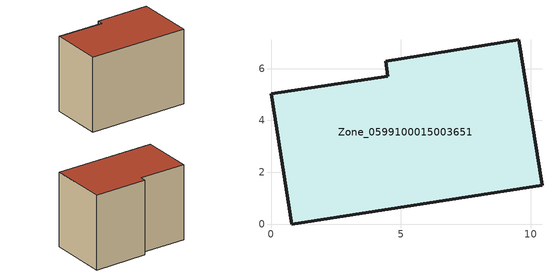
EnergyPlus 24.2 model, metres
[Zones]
Zone_0599100015003651
 floor ground (C_G): 10.44,1.5 0.81,0 0,5.03 4.5,5.69 4.42,6.28 9.54,7.11 z1.01
 wall outside (C_F): 0.81,0 10.44,1.5 9.54,7.11 4.42,6.28 4.5,5.69 0,5.03 0.81,0 z1.01:8.29
 roof outside (C_R): 0,5.03 0.81,0 10.44,1.5 9.54,7.11 4.42,6.28 4.5,5.69 z8.29
[BUILDING]
Pand.0599100015003651: North Axis=0; Terrain=City; Loads Convergence Tolerance Value=0.04; Temperature Convergence Tolerance Value=0.4; Solar Distribution=FullExterior; Maximum Number of Warmup Days=25; Minimum Number of Warmup Days=1
[Site:Location]
Rotterdam.The.Hague.AP_ZH_NLD Design_Conditions: Latitude=51.96; Longitude=4.45; Time Zone=1; Elevation=-4.5
[SITE:GROUNDTEMPERATURE:BUILDINGSURFACE]
18, 18, 18, 18, 18, 18, 18, 18, 18, 18, 18, 18
[MATERIAL] Thermal Absorptance=0.9; Solar Absorptance=0.7; Visible Absorptance=0.7
Name | Roughness | Thickness | Conductivity | Density | Specific Heat
G.TI.1975-1991 | MediumSmooth | 0.15 | 0.288461 | 540 | 1210
F.TI.1975-1991 | Rough | 0.3 | 0.230769 | 1920 | 840
R.TI.1975-1991 | MediumRough | 0.2 | 0.153846 | 1500 | 1000
[CONSTRUCTION]
C_G: G.TI.1975-1991
C_F: F.TI.1975-1991
C_R: R.TI.1975-1991
[ZONE]
Zone_0599100015003651: Type=1; Multiplier=1; Ceiling Height=Autocalculate; Volume=Autocalculate; Floor Area=autocalculate; Part of Total Floor Area=Yes
[ZONEINFILTRATION:DESIGNFLOWRATE]
Infil_Zone_0599100015003651: Zone or ZoneList or Space or SpaceList=Zone_0599100015003651; Schedule=AlwaysOn; Design Flow Rate Calculation Method=Flow/Area; Flow Rate per Floor Area=0.003; Constant Term Coefficient=1; Temperature Term Coefficient=0; Velocity Term Coefficient=0; Velocity Squared Term Coefficient=0
[HVACTEMPLATE:ZONE:IDEALLOADSAIRSYSTEM]
Zone_0599100015003651: Maximum Heating Supply Air Temperature=50; Minimum Cooling Supply Air Temperature=13; Maximum Heating Supply Air Humidity Ratio=0.0156; Minimum Cooling Supply Air Humidity Ratio=0.0077; Heating Limit=NoLimit; Cooling Limit=NoLimit; Dehumidification Control Type=ConstantSensibleHeatRatio; Cooling Sensible Heat Ratio=0.7; Dehumidification Setpoint=60; Humidification Control Type=None; Humidification Setpoint=30; Outdoor Air Method=None; Outdoor Air Flow Rate per Person=0.00944; Outdoor Air Flow Rate per Zone Floor Area=0; Outdoor Air Flow Rate per Zone=0; Demand Controlled Ventilation Type=None; Outdoor Air Economizer Type=NoEconomizer; Heat Recovery Type=None; Sensible Heat Recovery Effectiveness=0.7; Latent Heat Recovery Effectiveness=0.65
[ZONECONTROL:THERMOSTAT]
ThermostatControl_Zone_0599100015003651: Zone or ZoneList=Zone_0599100015003651; Control Type Schedule=DualSetpointControlType; Control 1=Thermostat_Zone_0599100015003651; Temperature Difference Between Cutout And Setpoint=0
[THERMOSTATSETPOINT:DUALSETPOINT]
Thermostat_Zone_0599100015003651: Heating Setpoint Temperature Schedule=HeatingSetpoint_Zone_0599100015003651; Cooling Setpoint Temperature Schedule=CoolingSetpoint_Zone_0599100015003651
[SCHEDULE:COMPACT]
HeatingSetpoint_Zone_0599100015003651: Through: 12/31, For: AllDays, Until: 24:00, 21
CoolingSetpoint_Zone_0599100015003651: Through: 12/31, For: AllDays, Until: 24:00, 24
DualSetpointControlType: Through: 12/31, For: AllDays, Until: 24:00, 4
AlwaysOn: Through: 12/31, For: AllDays, Until: 24:00, 1
